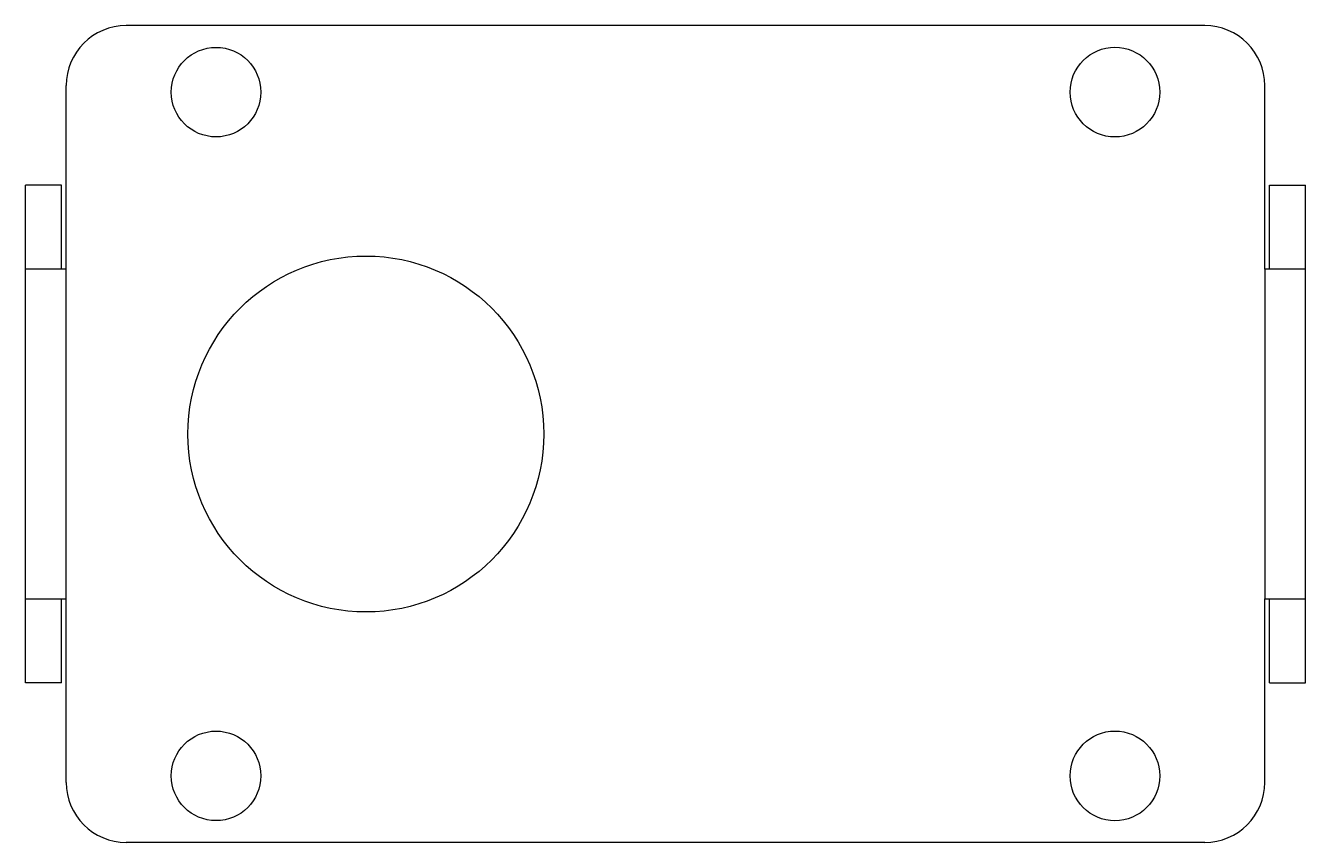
# Model space of a CAD drawing. Header units: inches. Extents: x -0.57 to 1.57, y -0.68 to 0.68.
import ezdxf

# ---------------------------------------------------------------- set-up
doc = ezdxf.new("R2010")
doc.units = ezdxf.units.IN
doc.header["$LTSCALE"] = 0.5
doc.header["$MEASUREMENT"] = 0
doc.layers.add('Hardware', color=242, linetype='CONTINUOUS')

msp = doc.modelspace()

# ---------------------------------------------------------------- linework, layer by layer
at = {"layer": 'Hardware', "linetype": 'Continuous', "transparency": 16777216}
for p, q in [((1.4, 0.6812), (-0.4, 0.6812)), ((-0.5, 0.275), (-0.5, 0.5812)), ((1.5, 0.275), (1.5, 0.5812)), ((-0.5678, -0.4151), (-0.5678, 0.4151)), ((-0.508, 0.4151), (-0.5678, 0.4151)), ((-0.508, 0.275), (-0.508, 0.4151)), ((1.508, 0.275), (1.508, 0.4151)), ((1.508, 0.4151), (1.5678, 0.4151)), ((1.5678, -0.4151), (1.5678, 0.4151)), ((-0.5, 0.275), (-0.5678, 0.275)), ((-0.5, -0.275), (-0.5, 0.275)), ((1.5, 0.275), (1.5, -0.275)), ((1.5678, 0.275), (1.5, 0.275)), ((-0.5678, -0.275), (-0.5, -0.275)), ((-0.508, -0.4151), (-0.508, -0.275)), ((-0.5, -0.5812), (-0.5, -0.275)), ((1.5, -0.5812), (1.5, -0.275)), ((1.5, -0.275), (1.5678, -0.275)), ((1.508, -0.4151), (1.508, -0.275)), ((-0.508, -0.4151), (-0.5678, -0.4151)), ((1.508, -0.4151), (1.5678, -0.4151)), ((1.4, -0.6812), (-0.4, -0.6812))]:
    msp.add_line(p, q, dxfattribs=at)
for centre, radius in [((-0.25, 0.5703), 0.0747), ((1.25, 0.5703), 0.0748), ((0, 0), 0.2969), ((-0.25, -0.5703), 0.0747), ((1.25, -0.5703), 0.0748)]:
    msp.add_circle(centre, radius, dxfattribs=at)
for centre, start, end in [((-0.4, 0.5812), 90, 180), ((1.4, 0.5812), 0, 90), ((-0.4, -0.5812), 180, 270), ((1.4, -0.5812), 270, 0)]:
    msp.add_arc(centre, 0.1, start, end, dxfattribs=at)

doc.saveas('drawing.dxf')
